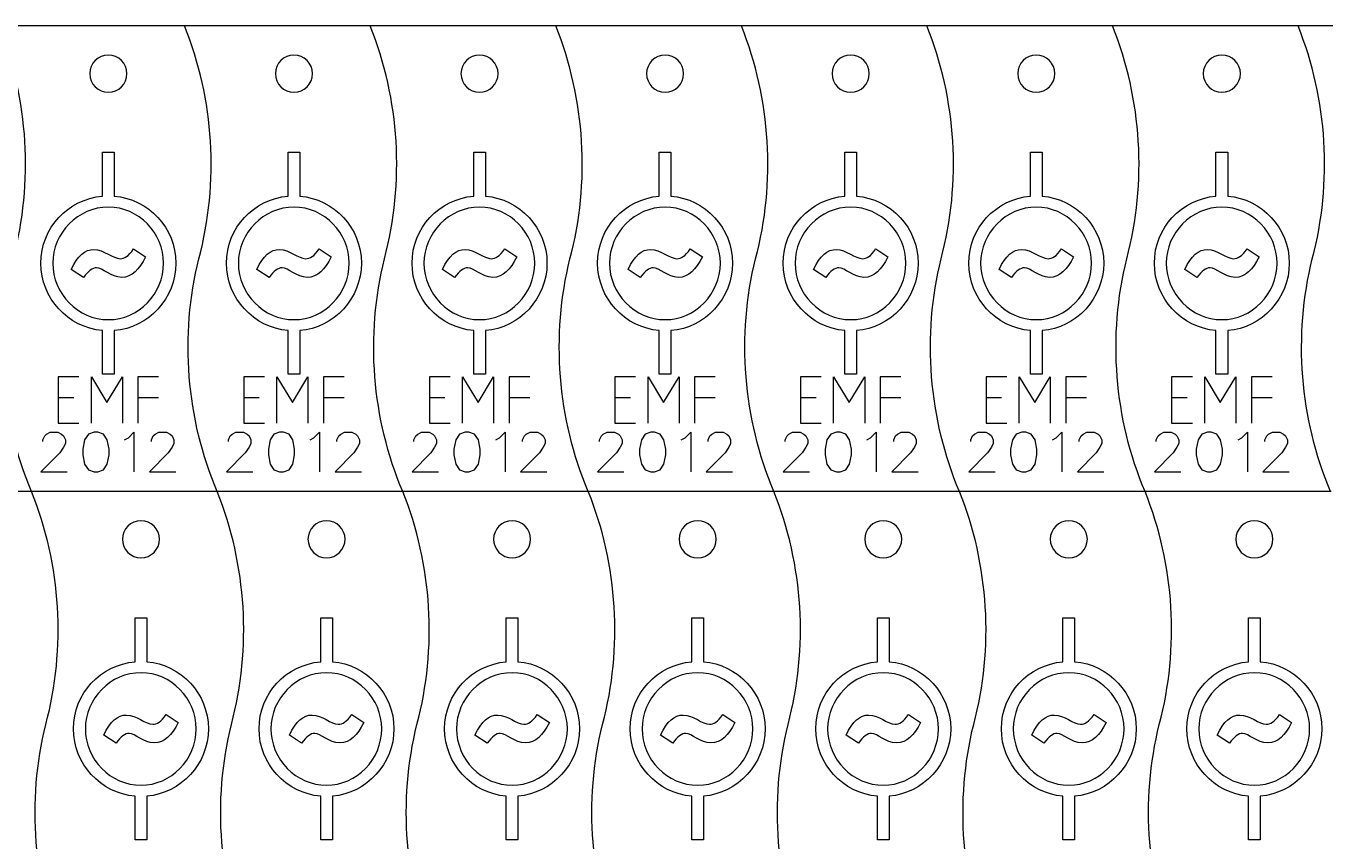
# Model space of a CAD drawing. Header units: millimetres. Extents: x -75 to 495, y -23 to 127.
# Drawn here: x 68.2 to 207.8, y 39.5 to 127.1 of the extents above; entities that cross this region are included whole.
import ezdxf

# ---------------------------------------------------------------- set-up
doc = ezdxf.new("R2010")
doc.units = ezdxf.units.MM
doc.layers.add('cut', color=7, linetype='CONTINUOUS')

msp = doc.modelspace()

# ---------------------------------------------------------------- linework, layer by layer
at = {"layer": 'cut', "color": 7}
for points in [[(484.185524, 127.06363), (-74.282029, 127.063633)], [(79.063556, 121.947522), (79.063556, 121.947522), (79.063556, 121.947522)], [(99.006798, 121.947522), (99.006798, 121.947522), (99.006798, 121.947522)], [(118.95004, 121.947522), (118.95004, 121.947522), (118.95004, 121.947522)], [(138.893282, 121.947522), (138.893282, 121.947522), (138.893282, 121.947522)], [(158.836524, 121.947522), (158.836524, 121.947522), (158.836524, 121.947522)], [(178.779765, 121.947522), (178.779765, 121.947522), (178.779765, 121.947522)], [(198.723007, 121.947522), (198.723007, 121.947522), (198.723007, 121.947522)], [(68.876872, 77.063644), (48.876873, 77.063644)], [(88.820114, 77.063644), (68.820115, 77.063644)], [(108.763356, 77.063644), (88.763356, 77.063644)], [(128.706598, 77.063644), (108.706598, 77.063644)], [(148.64984, 77.063644), (128.64984, 77.063644)], [(168.593081, 77.063644), (148.593082, 77.063644)], [(188.536323, 77.063644), (168.536324, 77.063644)], [(208.479565, 77.063644), (188.479565, 77.063644)], [(82.563008, 71.947534), (82.563008, 71.947534), (82.563008, 71.947534)], [(102.506249, 71.947534), (102.506249, 71.947534), (102.506249, 71.947534)], [(122.449491, 71.947534), (122.449491, 71.947534), (122.449491, 71.947534)], [(142.392733, 71.947534), (142.392733, 71.947534), (142.392733, 71.947534)], [(162.335975, 71.947534), (162.335975, 71.947534), (162.335975, 71.947534)], [(182.279217, 71.947534), (182.279217, 71.947534), (182.279217, 71.947534)], [(202.222458, 71.947534), (202.222458, 71.947534), (202.222458, 71.947534)]]:
    msp.add_lwpolyline(points, dxfattribs=at)
at = {"layer": 'cut', "color": 5}
for points in [[(76.442192, 113.507234), (77.698586, 113.507234), (77.698586, 108.792077)], [(76.442192, 108.792077), (76.442192, 113.507234)], [(96.385434, 113.507234), (97.641828, 113.507234), (97.641828, 108.792077)], [(96.385434, 108.792077), (96.385434, 113.507234)], [(116.328675, 113.507234), (117.585069, 113.507234), (117.585069, 108.792077)], [(116.328675, 108.792077), (116.328675, 113.507234)], [(136.271917, 113.507234), (137.528311, 113.507234), (137.528311, 108.792077)], [(136.271917, 108.792077), (136.271917, 113.507234)], [(156.215159, 113.507234), (157.471553, 113.507234), (157.471553, 108.792077)], [(156.215159, 108.792077), (156.215159, 113.507234)], [(176.158401, 113.507234), (177.414795, 113.507234), (177.414795, 108.792077)], [(176.158401, 108.792077), (176.158401, 113.507234)], [(196.101643, 113.507234), (197.358037, 113.507234), (197.358037, 108.792077)], [(196.101643, 108.792077), (196.101643, 113.507234)], [(79.780833, 103.127375), (81.075259, 102.264339)], [(99.724075, 103.127375), (101.018501, 102.264339)], [(119.667316, 103.127375), (120.961743, 102.264339)], [(139.610558, 103.127375), (140.904984, 102.264339)], [(159.5538, 103.127375), (160.848226, 102.264339)], [(179.497042, 103.127375), (180.791468, 102.264339)], [(199.440284, 103.127375), (200.73471, 102.264339)], [(71.095969, 101.589122), (71.095969, 101.589122)], [(74.397438, 100.050955), (73.084264, 100.913765)], [(91.039211, 101.589122), (91.039211, 101.589122)], [(94.34068, 100.050955), (93.027506, 100.913765)], [(110.982452, 101.589122), (110.982452, 101.589122)], [(114.283922, 100.050955), (112.970747, 100.913765)], [(130.925694, 101.589122), (130.925694, 101.589122)], [(134.227164, 100.050955), (132.913989, 100.913765)], [(150.868936, 101.589122), (150.868936, 101.589122)], [(154.170405, 100.050955), (152.857231, 100.913765)], [(170.812178, 101.589122), (170.812178, 101.589122)], [(174.113647, 100.050955), (172.800473, 100.913765)], [(190.75542, 101.589122), (190.75542, 101.589122)], [(194.056889, 100.050955), (192.743715, 100.913765)], [(77.698586, 94.348316), (77.698586, 89.683437), (76.442192, 89.683437), (76.442192, 94.348316)], [(97.641828, 94.348316), (97.641828, 89.683437), (96.385434, 89.683437), (96.385434, 94.348316)], [(117.585069, 94.348316), (117.585069, 89.683437), (116.328675, 89.683437), (116.328675, 94.348316)], [(137.528311, 94.348316), (137.528311, 89.683437), (136.271917, 89.683437), (136.271917, 94.348316)], [(157.471553, 94.348316), (157.471553, 89.683437), (156.215159, 89.683437), (156.215159, 94.348316)], [(177.414795, 94.348316), (177.414795, 89.683437), (176.158401, 89.683437), (176.158401, 94.348316)], [(197.358037, 94.348316), (197.358037, 89.683437), (196.101643, 89.683437), (196.101643, 94.348316)], [(71.67799, 89.398929), (71.67799, 84.398939)], [(73.900211, 89.398929), (71.67799, 89.398929)], [(75.240566, 89.398929), (76.907229, 86.621156)], [(75.240566, 84.398939), (75.240566, 89.398929)], [(76.907229, 86.621156), (78.573895, 89.398929)], [(78.573895, 89.398929), (78.573895, 84.398939)], [(80.240561, 89.398929), (80.240561, 84.398939)], [(82.462785, 89.398929), (80.240561, 89.398929)], [(91.621232, 89.398929), (91.621232, 84.398939)], [(93.843452, 89.398929), (91.621232, 89.398929)], [(95.183808, 89.398929), (96.850471, 86.621156)], [(95.183808, 84.398939), (95.183808, 89.398929)], [(96.850471, 86.621156), (98.517137, 89.398929)], [(98.517137, 89.398929), (98.517137, 84.398939)], [(100.183803, 89.398929), (100.183803, 84.398939)], [(102.406027, 89.398929), (100.183803, 89.398929)], [(111.564474, 89.398929), (111.564474, 84.398939)], [(113.786694, 89.398929), (111.564474, 89.398929)], [(115.127049, 89.398929), (116.793713, 86.621156)], [(115.127049, 84.398939), (115.127049, 89.398929)], [(116.793713, 86.621156), (118.460379, 89.398929)], [(118.460379, 89.398929), (118.460379, 84.398939)], [(120.127045, 89.398929), (120.127045, 84.398939)], [(122.349268, 89.398929), (120.127045, 89.398929)], [(131.507715, 89.398929), (131.507715, 84.398939)], [(133.729936, 89.398929), (131.507715, 89.398929)], [(135.070291, 89.398929), (136.736955, 86.621156)], [(135.070291, 84.398939), (135.070291, 89.398929)], [(136.736955, 86.621156), (138.403621, 89.398929)], [(138.403621, 89.398929), (138.403621, 84.398939)], [(140.070287, 89.398929), (140.070287, 84.398939)], [(142.29251, 89.398929), (140.070287, 89.398929)], [(151.450957, 89.398929), (151.450957, 84.398939)], [(153.673178, 89.398929), (151.450957, 89.398929)], [(155.013533, 89.398929), (156.680196, 86.621156)], [(155.013533, 84.398939), (155.013533, 89.398929)], [(156.680196, 86.621156), (158.346862, 89.398929)], [(158.346862, 89.398929), (158.346862, 84.398939)], [(160.013529, 89.398929), (160.013529, 84.398939)], [(162.235752, 89.398929), (160.013529, 89.398929)], [(171.394199, 89.398929), (171.394199, 84.398939)], [(173.61642, 89.398929), (171.394199, 89.398929)], [(174.956775, 89.398929), (176.623438, 86.621156)], [(174.956775, 84.398939), (174.956775, 89.398929)], [(176.623438, 86.621156), (178.290104, 89.398929)], [(178.290104, 89.398929), (178.290104, 84.398939)], [(179.95677, 89.398929), (179.95677, 84.398939)], [(182.178994, 89.398929), (179.95677, 89.398929)], [(191.337441, 89.398929), (191.337441, 84.398939)], [(193.559661, 89.398929), (191.337441, 89.398929)], [(194.900017, 89.398929), (196.56668, 86.621156)], [(194.900017, 84.398939), (194.900017, 89.398929)], [(196.56668, 86.621156), (198.233346, 89.398929)], [(198.233346, 89.398929), (198.233346, 84.398939)], [(199.900012, 89.398929), (199.900012, 84.398939)], [(202.122236, 89.398929), (199.900012, 89.398929)], [(71.67799, 87.176711), (73.344653, 87.176711)], [(80.240561, 87.176711), (82.462785, 87.176711)], [(91.621232, 87.176711), (93.287895, 87.176711)], [(100.183803, 87.176711), (102.406027, 87.176711)], [(111.564474, 87.176711), (113.231137, 87.176711)], [(120.127045, 87.176711), (122.349268, 87.176711)], [(131.507715, 87.176711), (133.174379, 87.176711)], [(140.070287, 87.176711), (142.29251, 87.176711)], [(151.450957, 87.176711), (153.117621, 87.176711)], [(160.013529, 87.176711), (162.235752, 87.176711)], [(171.394199, 87.176711), (173.060862, 87.176711)], [(179.95677, 87.176711), (182.178994, 87.176711)], [(191.337441, 87.176711), (193.004104, 87.176711)], [(199.900012, 87.176711), (202.122236, 87.176711)], [(71.67799, 84.398939), (73.900211, 84.398939)], [(91.621232, 84.398939), (93.843452, 84.398939)], [(111.564474, 84.398939), (113.786694, 84.398939)], [(131.507715, 84.398939), (133.729936, 84.398939)], [(151.450957, 84.398939), (153.673178, 84.398939)], [(171.394199, 84.398939), (173.61642, 84.398939)], [(191.337441, 84.398939), (193.559661, 84.398939)], [(70.024933, 82.633921), (70.226953, 83.03795)], [(70.024933, 82.431906), (70.024933, 82.633921)], [(70.226953, 83.03795), (70.428973, 83.239965)], [(70.428973, 83.239965), (70.833014, 83.44198)], [(70.833014, 83.44198), (71.641095, 83.44198)], [(71.641095, 83.44198), (72.045136, 83.239965)], [(72.045136, 83.239965), (72.247156, 83.03795)], [(72.247156, 83.03795), (72.449176, 82.633921)], [(72.449176, 82.633921), (72.449176, 82.229863)], [(74.519883, 82.633921), (74.317863, 81.623819)], [(74.923924, 83.239965), (74.519883, 82.633921)], [(75.529985, 83.44198), (74.923924, 83.239965)], [(75.934025, 83.44198), (75.529985, 83.44198)], [(76.540083, 83.239965), (75.934025, 83.44198)], [(76.944124, 82.633921), (76.540083, 83.239965)], [(77.146144, 81.623819), (76.944124, 82.633921)], [(78.812811, 82.633921), (79.216851, 82.835936)], [(79.216851, 82.835936), (79.822912, 83.44198)], [(79.822912, 83.44198), (79.822912, 79.19953)], [(81.691599, 82.633921), (81.893619, 83.03795)], [(81.691599, 82.431906), (81.691599, 82.633921)], [(81.893619, 83.03795), (82.095639, 83.239965)], [(82.095639, 83.239965), (82.49968, 83.44198)], [(82.49968, 83.44198), (83.307761, 83.44198)], [(83.307761, 83.44198), (83.711802, 83.239965)], [(83.711802, 83.239965), (83.913822, 83.03795)], [(83.913822, 83.03795), (84.115842, 82.633921)], [(84.115842, 82.633921), (84.115842, 82.229863)], [(89.968174, 82.633921), (90.170195, 83.03795)], [(89.968174, 82.431906), (89.968174, 82.633921)], [(90.170195, 83.03795), (90.372215, 83.239965)], [(90.372215, 83.239965), (90.776256, 83.44198)], [(90.776256, 83.44198), (91.584337, 83.44198)], [(91.584337, 83.44198), (91.988378, 83.239965)], [(91.988378, 83.239965), (92.190398, 83.03795)], [(92.190398, 83.03795), (92.392418, 82.633921)], [(92.392418, 82.633921), (92.392418, 82.229863)], [(94.463125, 82.633921), (94.261105, 81.623819)], [(94.867166, 83.239965), (94.463125, 82.633921)], [(95.473226, 83.44198), (94.867166, 83.239965)], [(95.877267, 83.44198), (95.473226, 83.44198)], [(96.483325, 83.239965), (95.877267, 83.44198)], [(96.887366, 82.633921), (96.483325, 83.239965)], [(97.089386, 81.623819), (96.887366, 82.633921)], [(98.756052, 82.633921), (99.160093, 82.835936)], [(99.160093, 82.835936), (99.766154, 83.44198)], [(99.766154, 83.44198), (99.766154, 79.19953)], [(101.63484, 82.633921), (101.836861, 83.03795)], [(101.63484, 82.431906), (101.63484, 82.633921)], [(101.836861, 83.03795), (102.038881, 83.239965)], [(102.038881, 83.239965), (102.442922, 83.44198)], [(102.442922, 83.44198), (103.251003, 83.44198)], [(103.251003, 83.44198), (103.655043, 83.239965)], [(103.655043, 83.239965), (103.857064, 83.03795)], [(103.857064, 83.03795), (104.059084, 82.633921)], [(104.059084, 82.633921), (104.059084, 82.229863)], [(109.911416, 82.633921), (110.113437, 83.03795)], [(109.911416, 82.431906), (109.911416, 82.633921)], [(110.113437, 83.03795), (110.315457, 83.239965)], [(110.315457, 83.239965), (110.719497, 83.44198)], [(110.719497, 83.44198), (111.527579, 83.44198)], [(111.527579, 83.44198), (111.931619, 83.239965)], [(111.931619, 83.239965), (112.13364, 83.03795)], [(112.13364, 83.03795), (112.33566, 82.633921)], [(112.33566, 82.633921), (112.33566, 82.229863)], [(114.406367, 82.633921), (114.204346, 81.623819)], [(114.810407, 83.239965), (114.406367, 82.633921)], [(115.416468, 83.44198), (114.810407, 83.239965)], [(115.820509, 83.44198), (115.416468, 83.44198)], [(116.426567, 83.239965), (115.820509, 83.44198)], [(116.830608, 82.633921), (116.426567, 83.239965)], [(117.032628, 81.623819), (116.830608, 82.633921)], [(118.699294, 82.633921), (119.103335, 82.835936)], [(119.103335, 82.835936), (119.709396, 83.44198)], [(119.709396, 83.44198), (119.709396, 79.19953)], [(121.578082, 82.633921), (121.780102, 83.03795)], [(121.578082, 82.431906), (121.578082, 82.633921)], [(121.780102, 83.03795), (121.982123, 83.239965)], [(121.982123, 83.239965), (122.386163, 83.44198)], [(122.386163, 83.44198), (123.194245, 83.44198)], [(123.194245, 83.44198), (123.598285, 83.239965)], [(123.598285, 83.239965), (123.800306, 83.03795)], [(123.800306, 83.03795), (124.002326, 82.633921)], [(124.002326, 82.633921), (124.002326, 82.229863)], [(129.854658, 82.633921), (130.056678, 83.03795)], [(129.854658, 82.431906), (129.854658, 82.633921)], [(130.056678, 83.03795), (130.258699, 83.239965)], [(130.258699, 83.239965), (130.662739, 83.44198)], [(130.662739, 83.44198), (131.470821, 83.44198)], [(131.470821, 83.44198), (131.874861, 83.239965)], [(131.874861, 83.239965), (132.076881, 83.03795)], [(132.076881, 83.03795), (132.278902, 82.633921)], [(132.278902, 82.633921), (132.278902, 82.229863)], [(134.349609, 82.633921), (134.147588, 81.623819)], [(134.753649, 83.239965), (134.349609, 82.633921)], [(135.35971, 83.44198), (134.753649, 83.239965)], [(135.763751, 83.44198), (135.35971, 83.44198)], [(136.369809, 83.239965), (135.763751, 83.44198)], [(136.773849, 82.633921), (136.369809, 83.239965)], [(136.97587, 81.623819), (136.773849, 82.633921)], [(138.642536, 82.633921), (139.046577, 82.835936)], [(139.046577, 82.835936), (139.652637, 83.44198)], [(139.652637, 83.44198), (139.652637, 79.19953)], [(141.521324, 82.633921), (141.723344, 83.03795)], [(141.521324, 82.431906), (141.521324, 82.633921)], [(141.723344, 83.03795), (141.925365, 83.239965)], [(141.925365, 83.239965), (142.329405, 83.44198)], [(142.329405, 83.44198), (143.137486, 83.44198)], [(143.137486, 83.44198), (143.541527, 83.239965)], [(143.541527, 83.239965), (143.743547, 83.03795)], [(143.743547, 83.03795), (143.945568, 82.633921)], [(143.945568, 82.633921), (143.945568, 82.229863)], [(149.7979, 82.633921), (149.99992, 83.03795)], [(149.7979, 82.431906), (149.7979, 82.633921)], [(149.99992, 83.03795), (150.20194, 83.239965)], [(150.20194, 83.239965), (150.605981, 83.44198)], [(150.605981, 83.44198), (151.414062, 83.44198)], [(151.414062, 83.44198), (151.818103, 83.239965)], [(151.818103, 83.239965), (152.020123, 83.03795)], [(152.020123, 83.03795), (152.222144, 82.633921)], [(152.222144, 82.633921), (152.222144, 82.229863)], [(154.29285, 82.633921), (154.09083, 81.623819)], [(154.696891, 83.239965), (154.29285, 82.633921)], [(155.302952, 83.44198), (154.696891, 83.239965)], [(155.706993, 83.44198), (155.302952, 83.44198)], [(156.313051, 83.239965), (155.706993, 83.44198)], [(156.717091, 82.633921), (156.313051, 83.239965)], [(156.919112, 81.623819), (156.717091, 82.633921)], [(158.585778, 82.633921), (158.989818, 82.835936)], [(158.989818, 82.835936), (159.595879, 83.44198)], [(159.595879, 83.44198), (159.595879, 79.19953)], [(161.464566, 82.633921), (161.666586, 83.03795)], [(161.464566, 82.431906), (161.464566, 82.633921)], [(161.666586, 83.03795), (161.868606, 83.239965)], [(161.868606, 83.239965), (162.272647, 83.44198)], [(162.272647, 83.44198), (163.080728, 83.44198)], [(163.080728, 83.44198), (163.484769, 83.239965)], [(163.484769, 83.239965), (163.686789, 83.03795)], [(163.686789, 83.03795), (163.888809, 82.633921)], [(163.888809, 82.633921), (163.888809, 82.229863)], [(169.741142, 82.633921), (169.943162, 83.03795)], [(169.741142, 82.431906), (169.741142, 82.633921)], [(169.943162, 83.03795), (170.145182, 83.239965)], [(170.145182, 83.239965), (170.549223, 83.44198)], [(170.549223, 83.44198), (171.357304, 83.44198)], [(171.357304, 83.44198), (171.761345, 83.239965)], [(171.761345, 83.239965), (171.963365, 83.03795)], [(171.963365, 83.03795), (172.165385, 82.633921)], [(172.165385, 82.633921), (172.165385, 82.229863)], [(174.236092, 82.633921), (174.034072, 81.623819)], [(174.640133, 83.239965), (174.236092, 82.633921)], [(175.246194, 83.44198), (174.640133, 83.239965)], [(175.650234, 83.44198), (175.246194, 83.44198)], [(176.256292, 83.239965), (175.650234, 83.44198)], [(176.660333, 82.633921), (176.256292, 83.239965)], [(176.862353, 81.623819), (176.660333, 82.633921)], [(178.52902, 82.633921), (178.93306, 82.835936)], [(178.93306, 82.835936), (179.539121, 83.44198)], [(179.539121, 83.44198), (179.539121, 79.19953)], [(181.407808, 82.633921), (181.609828, 83.03795)], [(181.407808, 82.431906), (181.407808, 82.633921)], [(181.609828, 83.03795), (181.811848, 83.239965)], [(181.811848, 83.239965), (182.215889, 83.44198)], [(182.215889, 83.44198), (183.02397, 83.44198)], [(183.02397, 83.44198), (183.428011, 83.239965)], [(183.428011, 83.239965), (183.630031, 83.03795)], [(183.630031, 83.03795), (183.832051, 82.633921)], [(183.832051, 82.633921), (183.832051, 82.229863)], [(189.684383, 82.633921), (189.886404, 83.03795)], [(189.684383, 82.431906), (189.684383, 82.633921)], [(189.886404, 83.03795), (190.088424, 83.239965)], [(190.088424, 83.239965), (190.492465, 83.44198)], [(190.492465, 83.44198), (191.300546, 83.44198)], [(191.300546, 83.44198), (191.704587, 83.239965)], [(191.704587, 83.239965), (191.906607, 83.03795)], [(191.906607, 83.03795), (192.108627, 82.633921)], [(192.108627, 82.633921), (192.108627, 82.229863)], [(194.179334, 82.633921), (193.977314, 81.623819)], [(194.583375, 83.239965), (194.179334, 82.633921)], [(195.189435, 83.44198), (194.583375, 83.239965)], [(195.593476, 83.44198), (195.189435, 83.44198)], [(196.199534, 83.239965), (195.593476, 83.44198)], [(196.603575, 82.633921), (196.199534, 83.239965)], [(196.805595, 81.623819), (196.603575, 82.633921)], [(198.472261, 82.633921), (198.876302, 82.835936)], [(198.876302, 82.835936), (199.482363, 83.44198)], [(199.482363, 83.44198), (199.482363, 79.19953)], [(201.351049, 82.633921), (201.55307, 83.03795)], [(201.351049, 82.431906), (201.351049, 82.633921)], [(201.55307, 83.03795), (201.75509, 83.239965)], [(201.75509, 83.239965), (202.159131, 83.44198)], [(202.159131, 83.44198), (202.967212, 83.44198)], [(202.967212, 83.44198), (203.371252, 83.239965)], [(203.371252, 83.239965), (203.573273, 83.03795)], [(203.573273, 83.03795), (203.775293, 82.633921)], [(203.775293, 82.633921), (203.775293, 82.229863)], [(71.843115, 81.219762), (69.822912, 79.19953)], [(72.247156, 81.825834), (71.843115, 81.219762)], [(72.449176, 82.229863), (72.247156, 81.825834)], [(74.317863, 81.623819), (74.317863, 81.017747)], [(74.317863, 81.017747), (74.519883, 80.007646)], [(76.944124, 80.007646), (77.146144, 81.017747)], [(77.146144, 81.017747), (77.146144, 81.623819)], [(83.509781, 81.219762), (81.489581, 79.19953)], [(83.913822, 81.825834), (83.509781, 81.219762)], [(84.115842, 82.229863), (83.913822, 81.825834)], [(91.786357, 81.219762), (89.766154, 79.19953)], [(92.190398, 81.825834), (91.786357, 81.219762)], [(92.392418, 82.229863), (92.190398, 81.825834)], [(94.261105, 81.623819), (94.261105, 81.017747)], [(94.261105, 81.017747), (94.463125, 80.007646)], [(96.887366, 80.007646), (97.089386, 81.017747)], [(97.089386, 81.017747), (97.089386, 81.623819)], [(103.453023, 81.219762), (101.432823, 79.19953)], [(103.857064, 81.825834), (103.453023, 81.219762)], [(104.059084, 82.229863), (103.857064, 81.825834)], [(111.729599, 81.219762), (109.709396, 79.19953)], [(112.13364, 81.825834), (111.729599, 81.219762)], [(112.33566, 82.229863), (112.13364, 81.825834)], [(114.204346, 81.623819), (114.204346, 81.017747)], [(114.204346, 81.017747), (114.406367, 80.007646)], [(116.830608, 80.007646), (117.032628, 81.017747)], [(117.032628, 81.017747), (117.032628, 81.623819)], [(123.396265, 81.219762), (121.376065, 79.19953)], [(123.800306, 81.825834), (123.396265, 81.219762)], [(124.002326, 82.229863), (123.800306, 81.825834)], [(131.672841, 81.219762), (129.652638, 79.19953)], [(132.076881, 81.825834), (131.672841, 81.219762)], [(132.278902, 82.229863), (132.076881, 81.825834)], [(134.147588, 81.623819), (134.147588, 81.017747)], [(134.147588, 81.017747), (134.349609, 80.007646)], [(136.773849, 80.007646), (136.97587, 81.017747)], [(136.97587, 81.017747), (136.97587, 81.623819)], [(143.339507, 81.219762), (141.319306, 79.19953)], [(143.743547, 81.825834), (143.339507, 81.219762)], [(143.945568, 82.229863), (143.743547, 81.825834)], [(151.616083, 81.219762), (149.59588, 79.19953)], [(152.020123, 81.825834), (151.616083, 81.219762)], [(152.222144, 82.229863), (152.020123, 81.825834)], [(154.09083, 81.623819), (154.09083, 81.017747)], [(154.09083, 81.017747), (154.29285, 80.007646)], [(156.717091, 80.007646), (156.919112, 81.017747)], [(156.919112, 81.017747), (156.919112, 81.623819)], [(163.282749, 81.219762), (161.262548, 79.19953)], [(163.686789, 81.825834), (163.282749, 81.219762)], [(163.888809, 82.229863), (163.686789, 81.825834)], [(171.559324, 81.219762), (169.539121, 79.19953)], [(171.963365, 81.825834), (171.559324, 81.219762)], [(172.165385, 82.229863), (171.963365, 81.825834)], [(174.034072, 81.623819), (174.034072, 81.017747)], [(174.034072, 81.017747), (174.236092, 80.007646)], [(176.660333, 80.007646), (176.862353, 81.017747)], [(176.862353, 81.017747), (176.862353, 81.623819)], [(183.22599, 81.219762), (181.20579, 79.19953)], [(183.630031, 81.825834), (183.22599, 81.219762)], [(183.832051, 82.229863), (183.630031, 81.825834)], [(191.502566, 81.219762), (189.482363, 79.19953)], [(191.906607, 81.825834), (191.502566, 81.219762)], [(192.108627, 82.229863), (191.906607, 81.825834)], [(193.977314, 81.623819), (193.977314, 81.017747)], [(193.977314, 81.017747), (194.179334, 80.007646)], [(196.603575, 80.007646), (196.805595, 81.017747)], [(196.805595, 81.017747), (196.805595, 81.623819)], [(203.169232, 81.219762), (201.149032, 79.19953)], [(203.573273, 81.825834), (203.169232, 81.219762)], [(203.775293, 82.229863), (203.573273, 81.825834)], [(74.519883, 80.007646), (74.923924, 79.401573)], [(76.540083, 79.401573), (76.944124, 80.007646)], [(94.463125, 80.007646), (94.867166, 79.401573)], [(96.483325, 79.401573), (96.887366, 80.007646)], [(114.406367, 80.007646), (114.810407, 79.401573)], [(116.426567, 79.401573), (116.830608, 80.007646)], [(134.349609, 80.007646), (134.753649, 79.401573)], [(136.369809, 79.401573), (136.773849, 80.007646)], [(154.29285, 80.007646), (154.696891, 79.401573)], [(156.313051, 79.401573), (156.717091, 80.007646)], [(174.236092, 80.007646), (174.640133, 79.401573)], [(176.256292, 79.401573), (176.660333, 80.007646)], [(194.179334, 80.007646), (194.583375, 79.401573)], [(196.199534, 79.401573), (196.603575, 80.007646)], [(69.822912, 79.19953), (72.651197, 79.19953)], [(74.923924, 79.401573), (75.529985, 79.199559)], [(75.529985, 79.199559), (75.934025, 79.199559)], [(75.934025, 79.199559), (76.540083, 79.401573)], [(81.489581, 79.19953), (84.317863, 79.19953)], [(89.766154, 79.19953), (92.594438, 79.19953)], [(94.867166, 79.401573), (95.473226, 79.199559)], [(95.473226, 79.199559), (95.877267, 79.199559)], [(95.877267, 79.199559), (96.483325, 79.401573)], [(101.432823, 79.19953), (104.261104, 79.19953)], [(109.709396, 79.19953), (112.53768, 79.19953)], [(114.810407, 79.401573), (115.416468, 79.199559)], [(115.416468, 79.199559), (115.820509, 79.199559)], [(115.820509, 79.199559), (116.426567, 79.401573)], [(121.376065, 79.19953), (124.204346, 79.19953)], [(129.652638, 79.19953), (132.480922, 79.19953)], [(134.753649, 79.401573), (135.35971, 79.199559)], [(135.35971, 79.199559), (135.763751, 79.199559)], [(135.763751, 79.199559), (136.369809, 79.401573)], [(141.319306, 79.19953), (144.147588, 79.19953)], [(149.59588, 79.19953), (152.424164, 79.19953)], [(154.696891, 79.401573), (155.302952, 79.199559)], [(155.302952, 79.199559), (155.706993, 79.199559)], [(155.706993, 79.199559), (156.313051, 79.401573)], [(161.262548, 79.19953), (164.09083, 79.19953)], [(169.539121, 79.19953), (172.367406, 79.19953)], [(174.640133, 79.401573), (175.246194, 79.199559)], [(175.246194, 79.199559), (175.650234, 79.199559)], [(175.650234, 79.199559), (176.256292, 79.401573)], [(181.20579, 79.19953), (184.034072, 79.19953)], [(189.482363, 79.19953), (192.310647, 79.19953)], [(194.583375, 79.401573), (195.189435, 79.199559)], [(195.189435, 79.199559), (195.593476, 79.199559)], [(195.593476, 79.199559), (196.199534, 79.401573)], [(201.149032, 79.19953), (203.977313, 79.19953)], [(79.941643, 63.507247), (81.198037, 63.507247), (81.198037, 58.79209)], [(79.941643, 58.79209), (79.941643, 63.507247)], [(99.884885, 63.507247), (101.141279, 63.507247), (101.141279, 58.79209)], [(99.884885, 58.79209), (99.884885, 63.507247)], [(119.828127, 63.507247), (121.084521, 63.507247), (121.084521, 58.79209)], [(119.828127, 58.79209), (119.828127, 63.507247)], [(139.771368, 63.507247), (141.027762, 63.507247), (141.027762, 58.79209)], [(139.771368, 58.79209), (139.771368, 63.507247)], [(159.71461, 63.507247), (160.971004, 63.507247), (160.971004, 58.79209)], [(159.71461, 58.79209), (159.71461, 63.507247)], [(179.657852, 63.507247), (180.914246, 63.507247), (180.914246, 58.79209)], [(179.657852, 58.79209), (179.657852, 63.507247)], [(199.601094, 63.507247), (200.857488, 63.507247), (200.857488, 58.79209)], [(199.601094, 58.79209), (199.601094, 63.507247)], [(83.280284, 53.127387), (84.57471, 52.264352)], [(103.223526, 53.127387), (104.517952, 52.264352)], [(123.166767, 53.127387), (124.461194, 52.264352)], [(143.110009, 53.127387), (144.404436, 52.264352)], [(163.053251, 53.127387), (164.347677, 52.264352)], [(182.996493, 53.127387), (184.290919, 52.264352)], [(202.939735, 53.127387), (204.234161, 52.264352)], [(74.59542, 51.589135), (74.59542, 51.589135)], [(77.896889, 50.050967), (76.583715, 50.913777)], [(94.538662, 51.589135), (94.538662, 51.589135)], [(97.840131, 50.050967), (96.526957, 50.913777)], [(114.481904, 51.589135), (114.481904, 51.589135)], [(117.783373, 50.050967), (116.470199, 50.913777)], [(134.425145, 51.589135), (134.425145, 51.589135)], [(137.726615, 50.050967), (136.41344, 50.913777)], [(154.368387, 51.589135), (154.368387, 51.589135)], [(157.669857, 50.050967), (156.356682, 50.913777)], [(174.311629, 51.589135), (174.311629, 51.589135)], [(177.613098, 50.050967), (176.299924, 50.913777)], [(194.254871, 51.589135), (194.254871, 51.589135)], [(197.55634, 50.050967), (196.243166, 50.913777)], [(81.198037, 44.348329), (81.198037, 39.683449), (79.941643, 39.683449), (79.941643, 44.348329)], [(101.141279, 44.348329), (101.141279, 39.683449), (99.884885, 39.683449), (99.884885, 44.348329)], [(121.084521, 44.348329), (121.084521, 39.683449), (119.828127, 39.683449), (119.828127, 44.348329)], [(141.027762, 44.348329), (141.027762, 39.683449), (139.771368, 39.683449), (139.771368, 44.348329)], [(160.971004, 44.348329), (160.971004, 39.683449), (159.71461, 39.683449), (159.71461, 44.348329)], [(180.914246, 44.348329), (180.914246, 39.683449), (179.657852, 39.683449), (179.657852, 44.348329)], [(200.857488, 44.348329), (200.857488, 39.683449), (199.601094, 39.683449), (199.601094, 44.348329)]]:
    msp.add_lwpolyline(points, dxfattribs=at)
at = {"layer": 'cut', "color": 7}
for points in [[(66.848584, 102.063623), (69.038052, 110.271328), (68.493705, 119.183798), (65.320664, 127.063632)], [(86.791825, 102.063623), (88.981294, 110.271328), (88.436947, 119.183798), (85.263905, 127.063632)], [(106.735067, 102.063623), (108.924536, 110.271328), (108.380189, 119.183798), (105.207147, 127.063632)], [(126.678309, 102.063623), (128.867778, 110.271328), (128.32343, 119.183798), (125.150389, 127.063632)], [(146.621551, 102.063623), (148.81102, 110.271328), (148.266672, 119.183798), (145.093631, 127.063632)], [(166.564793, 102.063623), (168.754261, 110.271328), (168.209914, 119.183798), (165.036873, 127.063632)], [(186.508034, 102.063623), (188.697503, 110.271328), (188.153156, 119.183798), (184.980114, 127.063632)], [(206.451276, 102.063623), (208.640745, 110.271328), (208.096398, 119.183798), (204.923356, 127.063632)], [(77.070387, 123.940691), (75.969591, 123.940691), (75.077218, 123.048315), (75.077218, 121.947522)], [(79.063556, 121.947522), (79.063556, 123.048315), (78.171184, 123.940691), (77.070387, 123.940691)], [(97.013629, 123.940691), (95.912833, 123.940691), (95.02046, 123.048315), (95.02046, 121.947522)], [(99.006798, 121.947522), (99.006798, 123.048315), (98.114426, 123.940691), (97.013629, 123.940691)], [(116.956871, 123.940691), (115.856075, 123.940691), (114.963702, 123.048315), (114.963702, 121.947522)], [(118.95004, 121.947522), (118.95004, 123.048315), (118.057668, 123.940691), (116.956871, 123.940691)], [(136.900113, 123.940691), (135.799316, 123.940691), (134.906944, 123.048315), (134.906944, 121.947522)], [(138.893282, 121.947522), (138.893282, 123.048315), (138.000909, 123.940691), (136.900113, 123.940691)], [(156.843355, 123.940691), (155.742558, 123.940691), (154.850186, 123.048315), (154.850186, 121.947522)], [(158.836524, 121.947522), (158.836524, 123.048315), (157.944151, 123.940691), (156.843355, 123.940691)], [(176.786596, 123.940691), (175.6858, 123.940691), (174.793427, 123.048315), (174.793427, 121.947522)], [(178.779765, 121.947522), (178.779765, 123.048315), (177.887393, 123.940691), (176.786596, 123.940691)], [(196.729838, 123.940691), (195.629042, 123.940691), (194.736669, 123.048315), (194.736669, 121.947522)], [(198.723007, 121.947522), (198.723007, 123.048315), (197.830635, 123.940691), (196.729838, 123.940691)], [(75.077218, 121.947522), (75.077218, 120.846719), (75.969591, 119.954353), (77.070387, 119.954353)], [(77.070387, 119.954353), (78.171184, 119.954353), (79.063556, 120.846719), (79.063556, 121.947522)], [(95.02046, 121.947522), (95.02046, 120.846719), (95.912833, 119.954353), (97.013629, 119.954353)], [(97.013629, 119.954353), (98.114426, 119.954353), (99.006798, 120.846719), (99.006798, 121.947522)], [(114.963702, 121.947522), (114.963702, 120.846719), (115.856075, 119.954353), (116.956871, 119.954353)], [(116.956871, 119.954353), (118.057668, 119.954353), (118.95004, 120.846719), (118.95004, 121.947522)], [(134.906944, 121.947522), (134.906944, 120.846719), (135.799316, 119.954353), (136.900113, 119.954353)], [(136.900113, 119.954353), (138.000909, 119.954353), (138.893282, 120.846719), (138.893282, 121.947522)], [(154.850186, 121.947522), (154.850186, 120.846719), (155.742558, 119.954353), (156.843355, 119.954353)], [(156.843355, 119.954353), (157.944151, 119.954353), (158.836524, 120.846719), (158.836524, 121.947522)], [(174.793427, 121.947522), (174.793427, 120.846719), (175.6858, 119.954353), (176.786596, 119.954353)], [(176.786596, 119.954353), (177.887393, 119.954353), (178.779765, 120.846719), (178.779765, 121.947522)], [(194.736669, 121.947522), (194.736669, 120.846719), (195.629042, 119.954353), (196.729838, 119.954353)], [(196.729838, 119.954353), (197.830635, 119.954353), (198.723007, 120.846719), (198.723007, 121.947522)], [(68.820115, 77.063644), (65.50452, 84.895932), (64.801671, 93.808425), (66.848584, 102.063623)], [(88.763356, 77.063644), (85.447762, 84.895932), (84.744913, 93.808425), (86.791825, 102.063623)], [(108.706598, 77.063644), (105.391004, 84.895932), (104.688155, 93.808425), (106.735067, 102.063623)], [(128.64984, 77.063644), (125.334245, 84.895932), (124.631396, 93.808425), (126.678309, 102.063623)], [(148.593082, 77.063644), (145.277487, 84.895932), (144.574638, 93.808425), (146.621551, 102.063623)], [(168.536324, 77.063644), (165.220729, 84.895932), (164.51788, 93.808425), (166.564793, 102.063623)], [(188.479565, 77.063644), (185.163971, 84.895932), (184.461122, 93.808425), (186.508034, 102.063623)], [(208.422807, 77.063644), (205.107213, 84.895932), (204.404364, 93.808425), (206.451276, 102.063623)], [(70.348035, 52.063635), (72.537503, 60.27134), (71.993156, 69.183811), (68.820115, 77.063644)], [(90.291277, 52.063635), (92.480745, 60.27134), (91.936398, 69.183811), (88.763356, 77.063644)], [(110.234518, 52.063635), (112.423987, 60.27134), (111.87964, 69.183811), (108.706598, 77.063644)], [(130.17776, 52.063635), (132.367229, 60.27134), (131.822881, 69.183811), (128.64984, 77.063644)], [(150.121002, 52.063635), (152.310471, 60.27134), (151.766123, 69.183811), (148.593082, 77.063644)], [(170.064244, 52.063635), (172.253712, 60.27134), (171.709365, 69.183811), (168.536324, 77.063644)], [(190.007486, 52.063635), (192.196954, 60.27134), (191.652607, 69.183811), (188.479565, 77.063644)], [(80.569839, 73.940703), (79.469042, 73.940703), (78.57667, 73.048328), (78.57667, 71.947534)], [(82.563008, 71.947534), (82.563008, 73.048328), (81.670635, 73.940703), (80.569839, 73.940703)], [(100.51308, 73.940703), (99.412284, 73.940703), (98.519911, 73.048328), (98.519911, 71.947534)], [(102.506249, 71.947534), (102.506249, 73.048328), (101.613877, 73.940703), (100.51308, 73.940703)], [(120.456322, 73.940703), (119.355526, 73.940703), (118.463153, 73.048328), (118.463153, 71.947534)], [(122.449491, 71.947534), (122.449491, 73.048328), (121.557119, 73.940703), (120.456322, 73.940703)], [(140.399564, 73.940703), (139.298767, 73.940703), (138.406395, 73.048328), (138.406395, 71.947534)], [(142.392733, 71.947534), (142.392733, 73.048328), (141.50036, 73.940703), (140.399564, 73.940703)], [(160.342806, 73.940703), (159.242009, 73.940703), (158.349637, 73.048328), (158.349637, 71.947534)], [(162.335975, 71.947534), (162.335975, 73.048328), (161.443602, 73.940703), (160.342806, 73.940703)], [(180.286048, 73.940703), (179.185251, 73.940703), (178.292879, 73.048328), (178.292879, 71.947534)], [(182.279217, 71.947534), (182.279217, 73.048328), (181.386844, 73.940703), (180.286048, 73.940703)], [(200.229289, 73.940703), (199.128493, 73.940703), (198.23612, 73.048328), (198.23612, 71.947534)], [(202.222458, 71.947534), (202.222458, 73.048328), (201.330086, 73.940703), (200.229289, 73.940703)], [(78.57667, 71.947534), (78.57667, 70.846732), (79.469042, 69.954365), (80.569839, 69.954365)], [(80.569839, 69.954365), (81.670635, 69.954365), (82.563008, 70.846732), (82.563008, 71.947534)], [(98.519911, 71.947534), (98.519911, 70.846732), (99.412284, 69.954365), (100.51308, 69.954365)], [(100.51308, 69.954365), (101.613877, 69.954365), (102.506249, 70.846732), (102.506249, 71.947534)], [(118.463153, 71.947534), (118.463153, 70.846732), (119.355526, 69.954365), (120.456322, 69.954365)], [(120.456322, 69.954365), (121.557119, 69.954365), (122.449491, 70.846732), (122.449491, 71.947534)], [(138.406395, 71.947534), (138.406395, 70.846732), (139.298767, 69.954365), (140.399564, 69.954365)], [(140.399564, 69.954365), (141.50036, 69.954365), (142.392733, 70.846732), (142.392733, 71.947534)], [(158.349637, 71.947534), (158.349637, 70.846732), (159.242009, 69.954365), (160.342806, 69.954365)], [(160.342806, 69.954365), (161.443602, 69.954365), (162.335975, 70.846732), (162.335975, 71.947534)], [(178.292879, 71.947534), (178.292879, 70.846732), (179.185251, 69.954365), (180.286048, 69.954365)], [(180.286048, 69.954365), (181.386844, 69.954365), (182.279217, 70.846732), (182.279217, 71.947534)], [(198.23612, 71.947534), (198.23612, 70.846732), (199.128493, 69.954365), (200.229289, 69.954365)], [(200.229289, 69.954365), (201.330086, 69.954365), (202.222458, 70.846732), (202.222458, 71.947534)], [(72.319566, 27.063657), (69.003971, 34.895945), (68.301122, 43.808438), (70.348035, 52.063635)], [(92.262808, 27.063657), (88.947213, 34.895945), (88.244364, 43.808438), (90.291277, 52.063635)], [(112.206049, 27.063657), (108.890455, 34.895945), (108.187606, 43.808438), (110.234518, 52.063635)], [(132.149291, 27.063657), (128.833697, 34.895945), (128.130848, 43.808438), (130.17776, 52.063635)], [(152.092533, 27.063657), (148.776938, 34.895945), (148.074089, 43.808438), (150.121002, 52.063635)], [(172.035775, 27.063657), (168.72018, 34.895945), (168.017331, 43.808438), (170.064244, 52.063635)], [(191.979017, 27.063657), (188.663422, 34.895945), (187.960573, 43.808438), (190.007486, 52.063635)]]:
    msp.add_open_spline(points, degree=3, dxfattribs=at)
at = {"layer": 'cut', "color": 5}
for points in [[(69.820288, 101.589122), (69.820288, 105.378232), (72.727848, 108.473363), (76.442192, 108.792077)], [(77.079924, 107.610438), (73.7972, 107.610438), (71.095969, 104.852873), (71.095969, 101.589122)], [(83.007632, 101.589122), (83.007632, 104.852873), (80.324935, 107.610438), (77.079924, 107.610438)], [(77.698586, 108.792077), (81.375541, 108.49199), (84.320487, 105.396972), (84.320487, 101.589122)], [(89.763529, 101.589122), (89.763529, 105.378232), (92.67109, 108.473363), (96.385434, 108.792077)], [(97.023166, 107.610438), (93.740441, 107.610438), (91.039211, 104.852873), (91.039211, 101.589122)], [(102.950874, 101.589122), (102.950874, 104.852873), (100.268176, 107.610438), (97.023166, 107.610438)], [(97.641828, 108.792077), (101.318782, 108.49199), (104.263729, 105.396972), (104.263729, 101.589122)], [(109.706771, 101.589122), (109.706771, 105.378232), (112.614332, 108.473363), (116.328675, 108.792077)], [(116.966407, 107.610438), (113.683683, 107.610438), (110.982452, 104.852873), (110.982452, 101.589122)], [(122.894115, 101.589122), (122.894115, 104.852873), (120.211418, 107.610438), (116.966407, 107.610438)], [(117.585069, 108.792077), (121.262024, 108.49199), (124.206971, 105.396972), (124.206971, 101.589122)], [(129.650013, 101.589122), (129.650013, 105.378232), (132.557574, 108.473363), (136.271917, 108.792077)], [(136.909649, 107.610438), (133.626925, 107.610438), (130.925694, 104.852873), (130.925694, 101.589122)], [(142.837357, 101.589122), (142.837357, 104.852873), (140.15466, 107.610438), (136.909649, 107.610438)], [(137.528311, 108.792077), (141.205266, 108.49199), (144.150213, 105.396972), (144.150213, 101.589122)], [(149.593255, 101.589122), (149.593255, 105.378232), (152.500815, 108.473363), (156.215159, 108.792077)], [(156.852891, 107.610438), (153.570167, 107.610438), (150.868936, 104.852873), (150.868936, 101.589122)], [(162.780599, 101.589122), (162.780599, 104.852873), (160.097902, 107.610438), (156.852891, 107.610438)], [(157.471553, 108.792077), (161.148508, 108.49199), (164.093454, 105.396972), (164.093454, 101.589122)], [(169.536497, 101.589122), (169.536497, 105.378232), (172.444057, 108.473363), (176.158401, 108.792077)], [(176.796133, 107.610438), (173.513409, 107.610438), (170.812178, 104.852873), (170.812178, 101.589122)], [(182.723841, 101.589122), (182.723841, 104.852873), (180.041144, 107.610438), (176.796133, 107.610438)], [(177.414795, 108.792077), (181.09175, 108.49199), (184.036696, 105.396972), (184.036696, 101.589122)], [(189.479738, 101.589122), (189.479738, 105.378232), (192.387299, 108.473363), (196.101643, 108.792077)], [(196.739375, 107.610438), (193.45665, 107.610438), (190.75542, 104.852873), (190.75542, 101.589122)], [(202.667083, 101.589122), (202.667083, 104.852873), (199.984385, 107.610438), (196.739375, 107.610438)], [(197.358037, 108.792077), (201.034991, 108.49199), (203.979938, 105.396972), (203.979938, 101.589122)], [(73.084264, 100.913765), (73.778454, 102.414425), (74.566272, 103.070902), (75.523031, 103.070902)], [(75.523031, 103.070902), (76.554567, 103.070902), (77.586208, 102.076746), (78.33664, 102.076746)], [(78.33664, 102.076746), (78.786685, 102.076746), (79.218305, 102.301846), (79.780833, 103.127375)], [(81.075259, 102.264339), (80.362323, 100.895025), (79.630961, 100.069723), (78.486728, 100.069723)], [(93.027506, 100.913765), (93.721696, 102.414425), (94.509514, 103.070902), (95.466273, 103.070902)], [(95.466273, 103.070902), (96.497809, 103.070902), (97.52945, 102.076746), (98.279881, 102.076746)], [(98.279881, 102.076746), (98.729927, 102.076746), (99.161546, 102.301846), (99.724075, 103.127375)], [(101.018501, 102.264339), (100.305565, 100.895025), (99.574203, 100.069723), (98.42997, 100.069723)], [(112.970747, 100.913765), (113.664938, 102.414425), (114.452756, 103.070902), (115.409514, 103.070902)], [(115.409514, 103.070902), (116.441051, 103.070902), (117.472691, 102.076746), (118.223123, 102.076746)], [(118.223123, 102.076746), (118.673169, 102.076746), (119.104788, 102.301846), (119.667316, 103.127375)], [(120.961743, 102.264339), (120.248807, 100.895025), (119.517445, 100.069723), (118.373212, 100.069723)], [(132.913989, 100.913765), (133.60818, 102.414425), (134.395997, 103.070902), (135.352756, 103.070902)], [(135.352756, 103.070902), (136.384292, 103.070902), (137.415933, 102.076746), (138.166365, 102.076746)], [(138.166365, 102.076746), (138.616411, 102.076746), (139.04803, 102.301846), (139.610558, 103.127375)], [(140.904984, 102.264339), (140.192049, 100.895025), (139.460687, 100.069723), (138.316454, 100.069723)], [(152.857231, 100.913765), (153.551422, 102.414425), (154.339239, 103.070902), (155.295998, 103.070902)], [(155.295998, 103.070902), (156.327534, 103.070902), (157.359175, 102.076746), (158.109607, 102.076746)], [(158.109607, 102.076746), (158.559652, 102.076746), (158.991272, 102.301846), (159.5538, 103.127375)], [(160.848226, 102.264339), (160.135291, 100.895025), (159.403929, 100.069723), (158.259695, 100.069723)], [(172.800473, 100.913765), (173.494663, 102.414425), (174.282481, 103.070902), (175.23924, 103.070902)], [(175.23924, 103.070902), (176.270776, 103.070902), (177.302417, 102.076746), (178.052849, 102.076746)], [(178.052849, 102.076746), (178.502894, 102.076746), (178.934514, 102.301846), (179.497042, 103.127375)], [(180.791468, 102.264339), (180.078532, 100.895025), (179.34717, 100.069723), (178.202937, 100.069723)], [(192.743715, 100.913765), (193.437905, 102.414425), (194.225723, 103.070902), (195.182482, 103.070902)], [(195.182482, 103.070902), (196.214018, 103.070902), (197.245659, 102.076746), (197.99609, 102.076746)], [(197.99609, 102.076746), (198.446136, 102.076746), (198.877755, 102.301846), (199.440284, 103.127375)], [(200.73471, 102.264339), (200.021774, 100.895025), (199.290412, 100.069723), (198.146179, 100.069723)], [(76.442192, 94.348316), (72.727848, 94.667256), (69.820288, 97.818634), (69.820288, 101.589122)], [(71.095969, 101.589122), (71.095969, 98.325138), (73.7972, 95.530291), (77.079924, 95.530291)], [(75.804243, 101.101584), (75.35409, 101.101584), (74.922688, 100.744826), (74.397438, 100.050955)], [(78.486728, 100.069723), (77.379881, 100.069723), (76.423444, 101.101584), (75.804243, 101.101584)], [(77.079924, 95.530291), (80.324935, 95.530291), (83.007632, 98.325138), (83.007632, 101.589122)], [(84.320487, 101.589122), (84.320487, 97.818634), (81.375541, 94.648516), (77.698586, 94.348316)], [(96.385434, 94.348316), (92.67109, 94.667256), (89.763529, 97.818634), (89.763529, 101.589122)], [(91.039211, 101.589122), (91.039211, 98.325138), (93.740441, 95.530291), (97.023166, 95.530291)], [(95.747484, 101.101584), (95.297331, 101.101584), (94.865929, 100.744826), (94.34068, 100.050955)], [(98.42997, 100.069723), (97.323123, 100.069723), (96.366686, 101.101584), (95.747484, 101.101584)], [(97.023166, 95.530291), (100.268176, 95.530291), (102.950874, 98.325138), (102.950874, 101.589122)], [(104.263729, 101.589122), (104.263729, 97.818634), (101.318782, 94.648516), (97.641828, 94.348316)], [(116.328675, 94.348316), (112.614332, 94.667256), (109.706771, 97.818634), (109.706771, 101.589122)], [(110.982452, 101.589122), (110.982452, 98.325138), (113.683683, 95.530291), (116.966407, 95.530291)], [(115.690726, 101.101584), (115.240573, 101.101584), (114.809171, 100.744826), (114.283922, 100.050955)], [(118.373212, 100.069723), (117.266364, 100.069723), (116.309927, 101.101584), (115.690726, 101.101584)], [(116.966407, 95.530291), (120.211418, 95.530291), (122.894115, 98.325138), (122.894115, 101.589122)], [(124.206971, 101.589122), (124.206971, 97.818634), (121.262024, 94.648516), (117.585069, 94.348316)], [(136.271917, 94.348316), (132.557574, 94.667256), (129.650013, 97.818634), (129.650013, 101.589122)], [(130.925694, 101.589122), (130.925694, 98.325138), (133.626925, 95.530291), (136.909649, 95.530291)], [(135.633968, 101.101584), (135.183815, 101.101584), (134.752413, 100.744826), (134.227164, 100.050955)], [(138.316454, 100.069723), (137.209606, 100.069723), (136.253169, 101.101584), (135.633968, 101.101584)], [(136.909649, 95.530291), (140.15466, 95.530291), (142.837357, 98.325138), (142.837357, 101.589122)], [(144.150213, 101.589122), (144.150213, 97.818634), (141.205266, 94.648516), (137.528311, 94.348316)], [(156.215159, 94.348316), (152.500815, 94.667256), (149.593255, 97.818634), (149.593255, 101.589122)], [(150.868936, 101.589122), (150.868936, 98.325138), (153.570167, 95.530291), (156.852891, 95.530291)], [(155.57721, 101.101584), (155.127057, 101.101584), (154.695655, 100.744826), (154.170405, 100.050955)], [(158.259695, 100.069723), (157.152848, 100.069723), (156.196411, 101.101584), (155.57721, 101.101584)], [(156.852891, 95.530291), (160.097902, 95.530291), (162.780599, 98.325138), (162.780599, 101.589122)], [(164.093454, 101.589122), (164.093454, 97.818634), (161.148508, 94.648516), (157.471553, 94.348316)], [(176.158401, 94.348316), (172.444057, 94.667256), (169.536497, 97.818634), (169.536497, 101.589122)], [(170.812178, 101.589122), (170.812178, 98.325138), (173.513409, 95.530291), (176.796133, 95.530291)], [(175.520452, 101.101584), (175.070299, 101.101584), (174.638897, 100.744826), (174.113647, 100.050955)], [(178.202937, 100.069723), (177.09609, 100.069723), (176.139653, 101.101584), (175.520452, 101.101584)], [(176.796133, 95.530291), (180.041144, 95.530291), (182.723841, 98.325138), (182.723841, 101.589122)], [(184.036696, 101.589122), (184.036696, 97.818634), (181.09175, 94.648516), (177.414795, 94.348316)], [(196.101643, 94.348316), (192.387299, 94.667256), (189.479738, 97.818634), (189.479738, 101.589122)], [(190.75542, 101.589122), (190.75542, 98.325138), (193.45665, 95.530291), (196.739375, 95.530291)], [(195.463693, 101.101584), (195.01354, 101.101584), (194.582138, 100.744826), (194.056889, 100.050955)], [(198.146179, 100.069723), (197.039332, 100.069723), (196.082895, 101.101584), (195.463693, 101.101584)], [(196.739375, 95.530291), (199.984385, 95.530291), (202.667083, 98.325138), (202.667083, 101.589122)], [(203.979938, 101.589122), (203.979938, 97.818634), (201.034991, 94.648516), (197.358037, 94.348316)], [(73.319739, 51.589135), (73.319739, 55.378245), (76.227299, 58.473376), (79.941643, 58.79209)], [(81.198037, 58.79209), (84.874992, 58.492003), (87.819938, 55.396984), (87.819938, 51.589135)], [(93.262981, 51.589135), (93.262981, 55.378245), (96.170541, 58.473376), (99.884885, 58.79209)], [(101.141279, 58.79209), (104.818234, 58.492003), (107.76318, 55.396984), (107.76318, 51.589135)], [(113.206222, 51.589135), (113.206222, 55.378245), (116.113783, 58.473376), (119.828127, 58.79209)], [(121.084521, 58.79209), (124.761475, 58.492003), (127.706422, 55.396984), (127.706422, 51.589135)], [(133.149464, 51.589135), (133.149464, 55.378245), (136.057025, 58.473376), (139.771368, 58.79209)], [(141.027762, 58.79209), (144.704717, 58.492003), (147.649664, 55.396984), (147.649664, 51.589135)], [(153.092706, 51.589135), (153.092706, 55.378245), (156.000267, 58.473376), (159.71461, 58.79209)], [(160.971004, 58.79209), (164.647959, 58.492003), (167.592906, 55.396984), (167.592906, 51.589135)], [(173.035948, 51.589135), (173.035948, 55.378245), (175.943508, 58.473376), (179.657852, 58.79209)], [(180.914246, 58.79209), (184.591201, 58.492003), (187.536147, 55.396984), (187.536147, 51.589135)], [(192.97919, 51.589135), (192.97919, 55.378245), (195.88675, 58.473376), (199.601094, 58.79209)], [(200.857488, 58.79209), (204.534443, 58.492003), (207.479389, 55.396984), (207.479389, 51.589135)], [(80.579375, 57.610451), (77.296651, 57.610451), (74.59542, 54.852885), (74.59542, 51.589135)], [(86.507083, 51.589135), (86.507083, 54.852885), (83.824386, 57.610451), (80.579375, 57.610451)], [(100.522617, 57.610451), (97.239892, 57.610451), (94.538662, 54.852885), (94.538662, 51.589135)], [(106.450325, 51.589135), (106.450325, 54.852885), (103.767628, 57.610451), (100.522617, 57.610451)], [(120.465858, 57.610451), (117.183134, 57.610451), (114.481904, 54.852885), (114.481904, 51.589135)], [(126.393567, 51.589135), (126.393567, 54.852885), (123.710869, 57.610451), (120.465858, 57.610451)], [(140.4091, 57.610451), (137.126376, 57.610451), (134.425145, 54.852885), (134.425145, 51.589135)], [(146.336808, 51.589135), (146.336808, 54.852885), (143.654111, 57.610451), (140.4091, 57.610451)], [(160.352342, 57.610451), (157.069618, 57.610451), (154.368387, 54.852885), (154.368387, 51.589135)], [(166.28005, 51.589135), (166.28005, 54.852885), (163.597353, 57.610451), (160.352342, 57.610451)], [(180.295584, 57.610451), (177.01286, 57.610451), (174.311629, 54.852885), (174.311629, 51.589135)], [(186.223292, 51.589135), (186.223292, 54.852885), (183.540595, 57.610451), (180.295584, 57.610451)], [(200.238826, 57.610451), (196.956101, 57.610451), (194.254871, 54.852885), (194.254871, 51.589135)], [(206.166534, 51.589135), (206.166534, 54.852885), (203.483837, 57.610451), (200.238826, 57.610451)], [(76.583715, 50.913777), (77.277905, 52.414437), (78.065723, 53.070915), (79.022482, 53.070915)], [(79.022482, 53.070915), (80.054018, 53.070915), (81.085659, 52.076759), (81.836091, 52.076759)], [(81.836091, 52.076759), (82.286136, 52.076759), (82.717756, 52.301859), (83.280284, 53.127387)], [(96.526957, 50.913777), (97.221147, 52.414437), (98.008965, 53.070915), (98.965724, 53.070915)], [(98.965724, 53.070915), (99.99726, 53.070915), (101.028901, 52.076759), (101.779332, 52.076759)], [(101.779332, 52.076759), (102.229378, 52.076759), (102.660998, 52.301859), (103.223526, 53.127387)], [(116.470199, 50.913777), (117.164389, 52.414437), (117.952207, 53.070915), (118.908965, 53.070915)], [(118.908965, 53.070915), (119.940502, 53.070915), (120.972143, 52.076759), (121.722574, 52.076759)], [(121.722574, 52.076759), (122.17262, 52.076759), (122.604239, 52.301859), (123.166767, 53.127387)], [(136.41344, 50.913777), (137.107631, 52.414437), (137.895449, 53.070915), (138.852207, 53.070915)], [(138.852207, 53.070915), (139.883744, 53.070915), (140.915384, 52.076759), (141.665816, 52.076759)], [(141.665816, 52.076759), (142.115862, 52.076759), (142.547481, 52.301859), (143.110009, 53.127387)], [(156.356682, 50.913777), (157.050873, 52.414437), (157.83869, 53.070915), (158.795449, 53.070915)], [(158.795449, 53.070915), (159.826985, 53.070915), (160.858626, 52.076759), (161.609058, 52.076759)], [(161.609058, 52.076759), (162.059104, 52.076759), (162.490723, 52.301859), (163.053251, 53.127387)], [(176.299924, 50.913777), (176.994114, 52.414437), (177.781932, 53.070915), (178.738691, 53.070915)], [(178.738691, 53.070915), (179.770227, 53.070915), (180.801868, 52.076759), (181.5523, 52.076759)], [(181.5523, 52.076759), (182.002345, 52.076759), (182.433965, 52.301859), (182.996493, 53.127387)], [(196.243166, 50.913777), (196.937356, 52.414437), (197.725174, 53.070915), (198.681933, 53.070915)], [(198.681933, 53.070915), (199.713469, 53.070915), (200.74511, 52.076759), (201.495541, 52.076759)], [(201.495541, 52.076759), (201.945587, 52.076759), (202.377207, 52.301859), (202.939735, 53.127387)], [(84.57471, 52.264352), (83.861775, 50.895038), (83.130413, 50.069735), (81.986179, 50.069735)], [(104.517952, 52.264352), (103.805016, 50.895038), (103.073654, 50.069735), (101.929421, 50.069735)], [(124.461194, 52.264352), (123.748258, 50.895038), (123.016896, 50.069735), (121.872663, 50.069735)], [(144.404436, 52.264352), (143.6915, 50.895038), (142.960138, 50.069735), (141.815905, 50.069735)], [(164.347677, 52.264352), (163.634742, 50.895038), (162.90338, 50.069735), (161.759146, 50.069735)], [(184.290919, 52.264352), (183.577984, 50.895038), (182.846622, 50.069735), (181.702388, 50.069735)], [(204.234161, 52.264352), (203.521225, 50.895038), (202.789863, 50.069735), (201.64563, 50.069735)], [(79.941643, 44.348329), (76.227299, 44.667268), (73.319739, 47.818646), (73.319739, 51.589135)], [(74.59542, 51.589135), (74.59542, 48.32515), (77.296651, 45.530304), (80.579375, 45.530304)], [(79.303694, 51.101596), (78.853541, 51.101596), (78.422139, 50.744839), (77.896889, 50.050967)], [(81.986179, 50.069735), (80.879332, 50.069735), (79.922895, 51.101596), (79.303694, 51.101596)], [(80.579375, 45.530304), (83.824386, 45.530304), (86.507083, 48.32515), (86.507083, 51.589135)], [(87.819938, 51.589135), (87.819938, 47.818646), (84.874992, 44.648529), (81.198037, 44.348329)], [(99.884885, 44.348329), (96.170541, 44.667268), (93.262981, 47.818646), (93.262981, 51.589135)], [(94.538662, 51.589135), (94.538662, 48.32515), (97.239892, 45.530304), (100.522617, 45.530304)], [(99.246936, 51.101596), (98.796783, 51.101596), (98.365381, 50.744839), (97.840131, 50.050967)], [(101.929421, 50.069735), (100.822574, 50.069735), (99.866137, 51.101596), (99.246936, 51.101596)], [(100.522617, 45.530304), (103.767628, 45.530304), (106.450325, 48.32515), (106.450325, 51.589135)], [(107.76318, 51.589135), (107.76318, 47.818646), (104.818234, 44.648529), (101.141279, 44.348329)], [(119.828127, 44.348329), (116.113783, 44.667268), (113.206222, 47.818646), (113.206222, 51.589135)], [(114.481904, 51.589135), (114.481904, 48.32515), (117.183134, 45.530304), (120.465858, 45.530304)], [(119.190177, 51.101596), (118.740024, 51.101596), (118.308622, 50.744839), (117.783373, 50.050967)], [(121.872663, 50.069735), (120.765816, 50.069735), (119.809379, 51.101596), (119.190177, 51.101596)], [(120.465858, 45.530304), (123.710869, 45.530304), (126.393567, 48.32515), (126.393567, 51.589135)], [(127.706422, 51.589135), (127.706422, 47.818646), (124.761475, 44.648529), (121.084521, 44.348329)], [(139.771368, 44.348329), (136.057025, 44.667268), (133.149464, 47.818646), (133.149464, 51.589135)], [(134.425145, 51.589135), (134.425145, 48.32515), (137.126376, 45.530304), (140.4091, 45.530304)], [(139.133419, 51.101596), (138.683266, 51.101596), (138.251864, 50.744839), (137.726615, 50.050967)], [(141.815905, 50.069735), (140.709057, 50.069735), (139.75262, 51.101596), (139.133419, 51.101596)], [(140.4091, 45.530304), (143.654111, 45.530304), (146.336808, 48.32515), (146.336808, 51.589135)], [(147.649664, 51.589135), (147.649664, 47.818646), (144.704717, 44.648529), (141.027762, 44.348329)], [(159.71461, 44.348329), (156.000267, 44.667268), (153.092706, 47.818646), (153.092706, 51.589135)], [(154.368387, 51.589135), (154.368387, 48.32515), (157.069618, 45.530304), (160.352342, 45.530304)], [(159.076661, 51.101596), (158.626508, 51.101596), (158.195106, 50.744839), (157.669857, 50.050967)], [(161.759146, 50.069735), (160.652299, 50.069735), (159.695862, 51.101596), (159.076661, 51.101596)], [(160.352342, 45.530304), (163.597353, 45.530304), (166.28005, 48.32515), (166.28005, 51.589135)], [(167.592906, 51.589135), (167.592906, 47.818646), (164.647959, 44.648529), (160.971004, 44.348329)], [(179.657852, 44.348329), (175.943508, 44.667268), (173.035948, 47.818646), (173.035948, 51.589135)], [(174.311629, 51.589135), (174.311629, 48.32515), (177.01286, 45.530304), (180.295584, 45.530304)], [(179.019903, 51.101596), (178.56975, 51.101596), (178.138348, 50.744839), (177.613098, 50.050967)], [(181.702388, 50.069735), (180.595541, 50.069735), (179.639104, 51.101596), (179.019903, 51.101596)], [(180.295584, 45.530304), (183.540595, 45.530304), (186.223292, 48.32515), (186.223292, 51.589135)], [(187.536147, 51.589135), (187.536147, 47.818646), (184.591201, 44.648529), (180.914246, 44.348329)], [(199.601094, 44.348329), (195.88675, 44.667268), (192.97919, 47.818646), (192.97919, 51.589135)], [(194.254871, 51.589135), (194.254871, 48.32515), (196.956101, 45.530304), (200.238826, 45.530304)], [(198.963145, 51.101596), (198.512992, 51.101596), (198.08159, 50.744839), (197.55634, 50.050967)], [(201.64563, 50.069735), (200.538783, 50.069735), (199.582346, 51.101596), (198.963145, 51.101596)], [(200.238826, 45.530304), (203.483837, 45.530304), (206.166534, 48.32515), (206.166534, 51.589135)], [(207.479389, 51.589135), (207.479389, 47.818646), (204.534443, 44.648529), (200.857488, 44.348329)]]:
    msp.add_open_spline(points, degree=3, dxfattribs=at)

doc.saveas('drawing.dxf')
